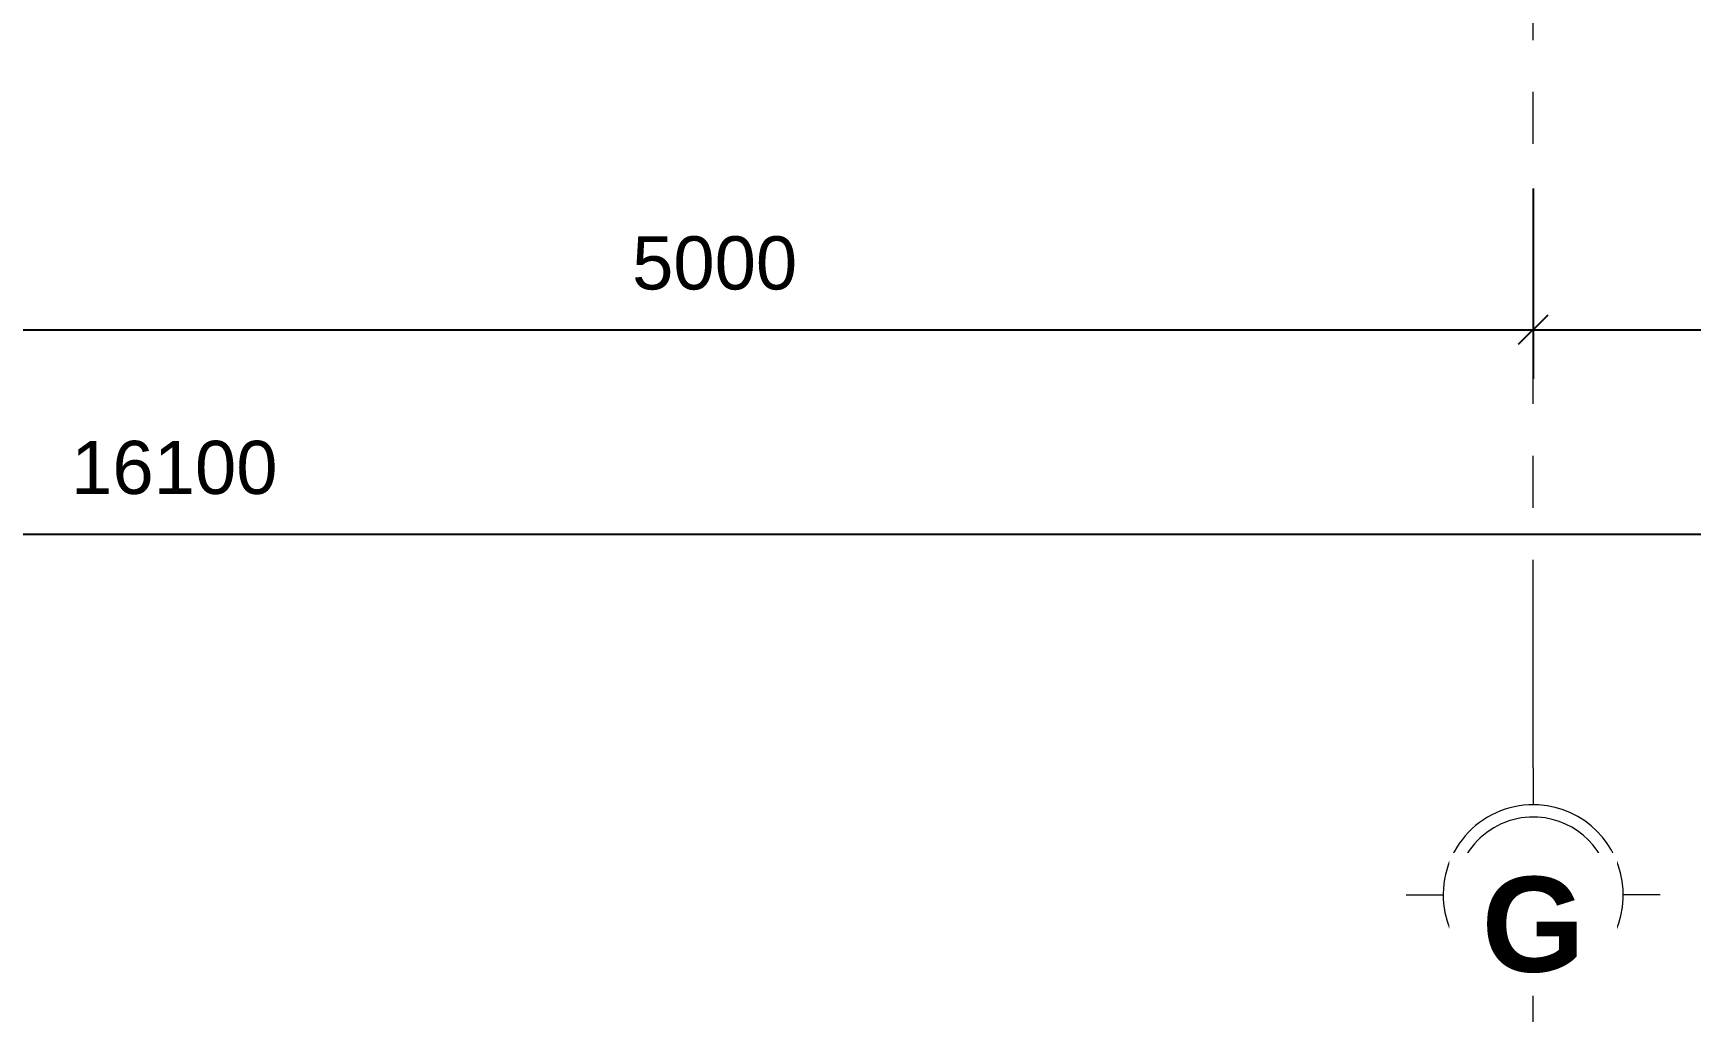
# Model space of a CAD drawing. Header units: millimetres. Extents: x 2164007 to 2324354, y -2513385 to -2308978.
# Drawn here: x 2223103 to 2228166, y -2429111 to -2426092 of the extents above; entities that cross this region are included whole.
import ezdxf

# ---------------------------------------------------------------- set-up
doc = ezdxf.new("R2010")
doc.units = ezdxf.units.MM
doc.linetypes.add('Grid Line', pattern=[22.224999999999994, 12.7, -3.174999999999999, 3.174999999999999, -3.174999999999999])
for name, color, linetype, lineweight in [('A-ANNO-DIMS', 211, 'Continuous', 9), ('S-GRID', 8, 'Continuous', 9), ('S-GRID-IDEN', 8, 'Continuous', 9)]:
    doc.layers.add(name, color=color, linetype=linetype, lineweight=lineweight)
doc.styles.add('Arial_1', font='arial.ttf', dxfattribs={"height": 162.2829341317365})
doc.styles.add('Arial_B', font='arialbd.ttf', dxfattribs={"height": 190.2667878528655})
doc.dimstyles.new('Dim_dai_ca_vu', dxfattribs={"dimscale": 304.8, "dimtxt": 165, "dimasz": 0.29296875, "dimexe": 0.4921259842519685, "dimexo": 0.0625, "dimgap": 0.3937007874015748, "dimtad": 1, "dimdec": 0, "dimzin": 0, "dimdsep": 46, "dimtxsty": 'Arial_1', "dimblk1": 'OBLIQUE', "dimblk2": 'OBLIQUE', "dimsah": 1, "dimcen": 0.09, "dimdle": 0.4921259842519685, "dimadec": 0, "dimazin": 0, "dimtfac": 1, "dimtdec": 4, "dimtix": 1, "dimtmove": 0, "dimatfit": 3, "dimfxl": 0.9842519685039368, "dimfxlon": 1, "dimtvp": 1, "dimtfill": 1, "dimtolj": 1, "dimtzin": 0, "dimarcsym": 2})

# ---------------------------------------------------------------- blocks, each defined once
blk = doc.blocks.new('Grid - Structural Grid-308830-East')
at = {"layer": 'S-GRID-IDEN'}
for p, q in [((5047.199478864699, -2647.472932508978), (5047.199478864699, -2759.972932508979)), ((4659.543228864696, -3035.129182508977), (4772.043228864698, -3035.129182508977)), ((5434.855728864698, -3035.129182508977), (5322.355728864697, -3035.129182508977)), ((5047.199478864697, -3422.785432508978), (5047.199478864697, -3310.285432508978))]:
    blk.add_line(p, q, dxfattribs=at)
at = {"layer": 'S-GRID-IDEN', "lineweight": 13}
for radius, start, end in [(275.1562499999996, 86.59056869789225, 185.4173466126342), (275.1562500000005, 3.409431302107561, 86.59056869789225), (275.1562500000005, 275.4173466126332, 3.409431302107555), (275.1562500000001, 185.4173466126345, 275.4173466126332)]:
    blk.add_arc((5047.199478864698, -3035.129182508978), radius, start, end, dxfattribs=at)
at = {"layer": 'S-GRID-IDEN'}
for radius, start, end in [(237.6562499999997, 86.59056869789244, 185.4173466126342), (237.6562499999997, 3.409431302107571, 86.59056869789244), (237.6562499999993, 275.417346612633, 3.409431302107558), (237.6562499999999, 185.4173466126345, 275.417346612633)]:
    blk.add_arc((5047.199478864698, -3035.129182508978), radius, start, end, dxfattribs=at)
blk = doc.blocks.new('_Oblique')
at = {"color": 0, "linetype": 'ByBlock', "lineweight": -2}
blk.add_line((-0.5, -0.5), (0.5, 0.5), dxfattribs=at)
blk = doc.blocks.new('*D261')
at = {"layer": 'A-ANNO-DIMS', "color": 0, "lineweight": -2}
for p, q in [((2222684.575976276, -2426566.575317104), (2222684.575976276, -2427147.525317104)), ((2227684.575976276, -2426566.575317104), (2227684.575976276, -2427147.525317104)), ((2222534.575976276, -2426997.525317104), (2227834.575976276, -2426997.525317104))]:
    blk.add_line(p, q, dxfattribs=at)
at = {"layer": 'Defpoints', "color": 0}
for p in [(2222684.575976276, -2426547.525317104), (2227684.575976276, -2426547.525317104), (2227684.575976276, -2426997.525317104)]:
    blk.add_point(p, dxfattribs=at)
at = {"layer": 'A-ANNO-DIMS', "color": 0, "lineweight": -2, "xscale": 89.296875, "yscale": 89.296875, "zscale": 89.296875, "rotation": 180}
blk.add_blockref('_Oblique', (2222684.575976276, -2426997.525317104), dxfattribs=at)
at = {"layer": 'A-ANNO-DIMS', "color": 0, "lineweight": -2, "xscale": 89.296875, "yscale": 89.296875, "zscale": 89.296875}
blk.add_blockref('_Oblique', (2227684.575976276, -2426997.525317104), dxfattribs=at)
at = {"layer": 'A-ANNO-DIMS', "color": 0, "insert": (2225184.575976276, -2426794.668034568), "char_height": 162.2829341317365, "attachment_point": 5, "style": 'Arial_1', "bg_fill": 3, "box_fill_scale": 1.1, "bg_fill_color": 256, "bg_fill_true_color": 13158600, "bg_fill_transparency": 12551484}
blk.add_mtext('\\A1;5000', dxfattribs=at)
blk = doc.blocks.new('*D262')
at = {"layer": 'A-ANNO-DIMS', "color": 0, "lineweight": -2}
for p, q in [((2227684.575976276, -2426566.575317104), (2227684.575976276, -2427147.525317104)), ((2231584.575976276, -2426566.575317104), (2231584.575976276, -2427147.525317104)), ((2227534.575976276, -2426997.525317104), (2231734.575976276, -2426997.525317104))]:
    blk.add_line(p, q, dxfattribs=at)
at = {"layer": 'Defpoints', "color": 0}
for p in [(2227684.575976276, -2426547.525317104), (2231584.575976276, -2426547.525317104), (2231584.575976276, -2426997.525317104)]:
    blk.add_point(p, dxfattribs=at)
at = {"layer": 'A-ANNO-DIMS', "color": 0, "lineweight": -2, "xscale": 89.296875, "yscale": 89.296875, "zscale": 89.296875, "rotation": 180}
blk.add_blockref('_Oblique', (2227684.575976276, -2426997.525317104), dxfattribs=at)
at = {"layer": 'A-ANNO-DIMS', "color": 0, "lineweight": -2, "xscale": 89.296875, "yscale": 89.296875, "zscale": 89.296875}
blk.add_blockref('_Oblique', (2231584.575976276, -2426997.525317104), dxfattribs=at)
at = {"layer": 'A-ANNO-DIMS', "color": 0, "insert": (2229634.575976276, -2426794.612685682), "char_height": 162.2829341317365, "attachment_point": 5, "style": 'Arial_1', "bg_fill": 3, "box_fill_scale": 1.1, "bg_fill_color": 256, "bg_fill_true_color": 13158600, "bg_fill_transparency": 12551404}
blk.add_mtext('\\A1;3900', dxfattribs=at)
blk = doc.blocks.new('*D263')
at = {"layer": 'A-ANNO-DIMS', "color": 0, "lineweight": -2}
for p, q in [((2215484.575976276, -2427191.03873192), (2215484.575976276, -2427771.98873192)), ((2231584.575976276, -2427191.03873192), (2231584.575976276, -2427771.98873192)), ((2215334.575976276, -2427621.98873192), (2231734.575976276, -2427621.98873192))]:
    blk.add_line(p, q, dxfattribs=at)
at = {"layer": 'Defpoints', "color": 0}
for p in [(2215484.575976276, -2427171.98873192), (2231584.575976276, -2427171.98873192), (2231584.575976276, -2427621.98873192)]:
    blk.add_point(p, dxfattribs=at)
at = {"layer": 'A-ANNO-DIMS', "color": 0, "lineweight": -2, "xscale": 89.296875, "yscale": 89.296875, "zscale": 89.296875, "rotation": 180}
blk.add_blockref('_Oblique', (2215484.575976276, -2427621.98873192), dxfattribs=at)
at = {"layer": 'A-ANNO-DIMS', "color": 0, "lineweight": -2, "xscale": 89.296875, "yscale": 89.296875, "zscale": 89.296875}
blk.add_blockref('_Oblique', (2231584.575976276, -2427621.98873192), dxfattribs=at)
at = {"layer": 'A-ANNO-DIMS', "color": 0, "insert": (2223534.575976276, -2427419.131449384), "char_height": 162.2829341317365, "attachment_point": 5, "style": 'Arial_1', "bg_fill": 3, "box_fill_scale": 1.1, "bg_fill_color": 256, "bg_fill_true_color": 13158600, "bg_fill_transparency": 10166816}
blk.add_mtext('\\A1;16100', dxfattribs=at)

msp = doc.modelspace()

# ---------------------------------------------------------------- linework, layer by layer
at = {"layer": 'S-GRID', "linetype": 'Grid Line', "ltscale": 50}
msp.add_line((2227684.575976276, -2428335.492011554), (2227684.575976276, -2415382.261434174), dxfattribs=at)

# ---------------------------------------------------------------- block references
at = {"layer": 'S-GRID-IDEN'}
msp.add_blockref('Grid - Structural Grid-308830-East', (2222637.376497411, -2425688.019079045), dxfattribs=at)

# ---------------------------------------------------------------- next in the draw order: texts
at = {"layer": 'S-GRID-IDEN', "insert": (2227684.46611371, -2428668.081303414), "char_height": 289.9665846877671, "width": 366.9029999999997, "attachment_point": 2, "line_spacing_factor": 0.9385317878468563, "style": 'Arial_B', "bg_fill": 3, "box_fill_scale": 1.25, "bg_fill_color": 0, "bg_fill_transparency": 0}
msp.add_mtext('\\fArial|b1|i0|c163|p34|;G', dxfattribs=at)

# ---------------------------------------------------------------- next in the draw order: dimensions: what is measured, and where the dimension line sits
at = {"layer": 'A-ANNO-DIMS'}
dim = msp.add_linear_dim(base=(2227684.575976276, -2426997.525317104), p1=(2222684.575976276, -2426547.525317104), p2=(2227684.575976276, -2426547.525317104), dimstyle='Dim_dai_ca_vu', override={"dimpost": '<>', "dimfxl": 4999.999999999998}, dxfattribs=at)
dim.commit()
dim.dimension.update_dxf_attribs({"geometry": '*D261', "text_midpoint": (2225184.575976276, -2426794.668034568)})

# ---------------------------------------------------------------- next in the draw order: dimensions: what is measured, and where the dimension line sits
dim = msp.add_linear_dim(base=(2231584.575976276, -2426997.525317104), p1=(2227684.575976276, -2426547.525317104), p2=(2231584.575976276, -2426547.525317104), dimstyle='Dim_dai_ca_vu', override={"dimpost": '<>', "dimfxl": 3900.000000000001}, dxfattribs=at)
dim.commit()
dim.dimension.update_dxf_attribs({"geometry": '*D262', "text_midpoint": (2229634.575976276, -2426794.612685682)})

# ---------------------------------------------------------------- next in the draw order: dimensions: what is measured, and where the dimension line sits
dim = msp.add_linear_dim(base=(2231584.575976276, -2427621.98873192), p1=(2215484.575976276, -2427171.98873192), p2=(2231584.575976276, -2427171.98873192), dimstyle='Dim_dai_ca_vu', override={"dimpost": '<>', "dimfxl": 16100.00000000008}, dxfattribs=at)
dim.commit()
dim.dimension.update_dxf_attribs({"geometry": '*D263', "text_midpoint": (2223534.575976276, -2427419.131449384)})

doc.saveas('drawing.dxf')
